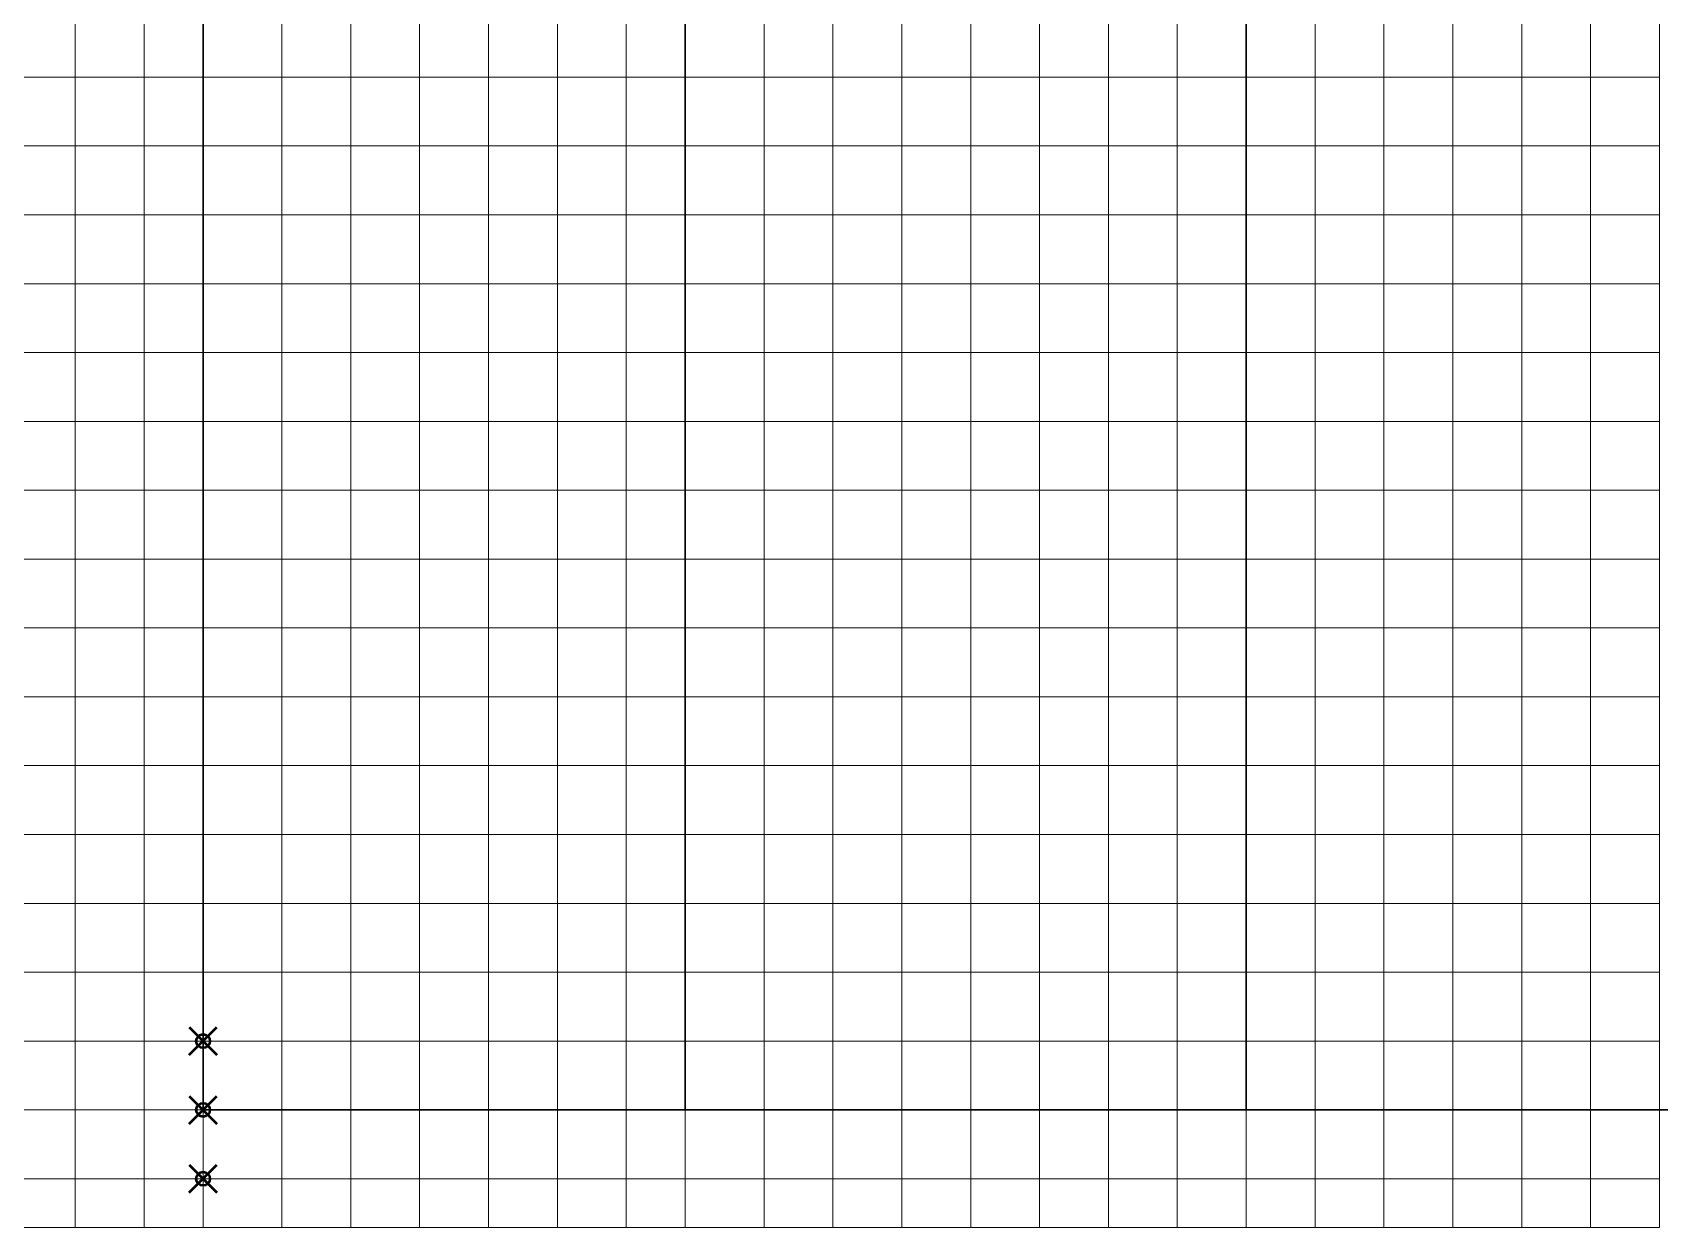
# Model space of a CAD drawing. Header units: inches. Extents: x 7 to 32.3, y 2.3 to 16.7.
# Drawn here: x 13.09 to 19, y 2.32 to 6.66 of the extents above; entities that cross this region are included whole.
import ezdxf

# ---------------------------------------------------------------- set-up
doc = ezdxf.new("R2010")
doc.units = ezdxf.units.IN
doc.header["$MEASUREMENT"] = 0
doc.header["$PDMODE"] = 35
doc.header["$PDSIZE"] = 0.05
for name, color, linetype, lineweight in [('SAP.Columns', 170, 'Continuous', 50), ('SAP.Deck', 41, 'Continuous', 15), ('SAP.Slab 30cm', 11, 'Continuous', 15), ('SAP.Steel BeaM', 130, 'Continuous', 30)]:
    doc.layers.add(name, color=color, linetype=linetype, lineweight=lineweight)

msp = doc.modelspace()

# ---------------------------------------------------------------- linework, layer by layer
at = {"layer": 'SAP.Columns'}
for p in [(13.7139, 3), (13.7139, 2.75), (13.7139, 2.5)]:
    msp.add_point(p, dxfattribs=at)
at = {"layer": 'SAP.Deck'}
for points in [[(13.7139, 6.5), (14, 6.5), (14, 6.75), (13.7139, 6.75)], [(14, 6.5), (14.25, 6.5), (14.25, 6.75), (14, 6.75)], [(14.25, 6.5), (14.5, 6.5), (14.5, 6.75), (14.25, 6.75)], [(14.5, 6.5), (14.75, 6.5), (14.75, 6.75), (14.5, 6.75)], [(14.75, 6.5), (15, 6.5), (15, 6.75), (14.75, 6.75)], [(15, 6.5), (15.25, 6.5), (15.25, 6.75), (15, 6.75)], [(15.25, 6.5), (15.4639, 6.5), (15.4639, 6.75), (15.25, 6.75)], [(15.4639, 6.5), (15.75, 6.5), (15.75, 6.75), (15.4639, 6.75)], [(15.75, 6.5), (16, 6.5), (16, 6.75), (15.75, 6.75)], [(16, 6.5), (16.25, 6.5), (16.25, 6.75), (16, 6.75)], [(16.25, 6.5), (16.5, 6.5), (16.5, 6.75), (16.25, 6.75)], [(16.5, 6.5), (16.75, 6.5), (16.75, 6.75), (16.5, 6.75)], [(16.75, 6.5), (17, 6.5), (17, 6.75), (16.75, 6.75)], [(17, 6.5), (17.25, 6.5), (17.25, 6.75), (17, 6.75)], [(17.25, 6.5), (17.5, 6.5), (17.5, 6.75), (17.25, 6.75)], [(17.5, 6.5), (17.75, 6.5), (17.75, 6.75), (17.5, 6.75)], [(17.75, 6.5), (18, 6.5), (18, 6.75), (17.75, 6.75)], [(18, 6.5), (18.25, 6.5), (18.25, 6.75), (18, 6.75)], [(18.25, 6.5), (18.5, 6.5), (18.5, 6.75), (18.25, 6.75)], [(18.5, 6.5), (18.75, 6.5), (18.75, 6.75), (18.5, 6.75)], [(18.75, 6.5), (19, 6.5), (19, 6.75), (18.75, 6.75)], [(13.7139, 6.25), (14, 6.25), (14, 6.5), (13.7139, 6.5)], [(14, 6.25), (14.25, 6.25), (14.25, 6.5), (14, 6.5)], [(14.25, 6.25), (14.5, 6.25), (14.5, 6.5), (14.25, 6.5)], [(14.5, 6.25), (14.75, 6.25), (14.75, 6.5), (14.5, 6.5)], [(14.75, 6.25), (15, 6.25), (15, 6.5), (14.75, 6.5)], [(15, 6.25), (15.25, 6.25), (15.25, 6.5), (15, 6.5)], [(15.25, 6.25), (15.4639, 6.25), (15.4639, 6.5), (15.25, 6.5)], [(15.4639, 6.25), (15.75, 6.25), (15.75, 6.5), (15.4639, 6.5)], [(15.75, 6.25), (16, 6.25), (16, 6.5), (15.75, 6.5)], [(16, 6.25), (16.25, 6.25), (16.25, 6.5), (16, 6.5)], [(16.25, 6.25), (16.5, 6.25), (16.5, 6.5), (16.25, 6.5)], [(16.5, 6.25), (16.75, 6.25), (16.75, 6.5), (16.5, 6.5)], [(16.75, 6.25), (17, 6.25), (17, 6.5), (16.75, 6.5)], [(17, 6.25), (17.25, 6.25), (17.25, 6.5), (17, 6.5)], [(17.25, 6.25), (17.5, 6.25), (17.5, 6.5), (17.25, 6.5)], [(17.5, 6.25), (17.75, 6.25), (17.75, 6.5), (17.5, 6.5)], [(17.75, 6.25), (18, 6.25), (18, 6.5), (17.75, 6.5)], [(18, 6.25), (18.25, 6.25), (18.25, 6.5), (18, 6.5)], [(18.25, 6.25), (18.5, 6.25), (18.5, 6.5), (18.25, 6.5)], [(18.5, 6.25), (18.75, 6.25), (18.75, 6.5), (18.5, 6.5)], [(18.75, 6.25), (19, 6.25), (19, 6.5), (18.75, 6.5)], [(13.7139, 6), (14, 6), (14, 6.25), (13.7139, 6.25)], [(14, 6), (14.25, 6), (14.25, 6.25), (14, 6.25)], [(14.25, 6), (14.5, 6), (14.5, 6.25), (14.25, 6.25)], [(14.5, 6), (14.75, 6), (14.75, 6.25), (14.5, 6.25)], [(14.75, 6), (15, 6), (15, 6.25), (14.75, 6.25)], [(15, 6), (15.25, 6), (15.25, 6.25), (15, 6.25)], [(15.25, 6), (15.4639, 6), (15.4639, 6.25), (15.25, 6.25)], [(15.4639, 6), (15.75, 6), (15.75, 6.25), (15.4639, 6.25)], [(15.75, 6), (16, 6), (16, 6.25), (15.75, 6.25)], [(16, 6), (16.25, 6), (16.25, 6.25), (16, 6.25)], [(16.25, 6), (16.5, 6), (16.5, 6.25), (16.25, 6.25)], [(16.5, 6), (16.75, 6), (16.75, 6.25), (16.5, 6.25)], [(16.75, 6), (17, 6), (17, 6.25), (16.75, 6.25)], [(17, 6), (17.25, 6), (17.25, 6.25), (17, 6.25)], [(17.25, 6), (17.5, 6), (17.5, 6.25), (17.25, 6.25)], [(17.5, 6), (17.75, 6), (17.75, 6.25), (17.5, 6.25)], [(17.75, 6), (18, 6), (18, 6.25), (17.75, 6.25)], [(18, 6), (18.25, 6), (18.25, 6.25), (18, 6.25)], [(18.25, 6), (18.5, 6), (18.5, 6.25), (18.25, 6.25)], [(18.5, 6), (18.75, 6), (18.75, 6.25), (18.5, 6.25)], [(18.75, 6), (19, 6), (19, 6.25), (18.75, 6.25)], [(13.7139, 5.75), (14, 5.75), (14, 6), (13.7139, 6)], [(14, 5.75), (14.25, 5.75), (14.25, 6), (14, 6)], [(14.25, 5.75), (14.5, 5.75), (14.5, 6), (14.25, 6)], [(14.5, 5.75), (14.75, 5.75), (14.75, 6), (14.5, 6)], [(14.75, 5.75), (15, 5.75), (15, 6), (14.75, 6)], [(15, 5.75), (15.25, 5.75), (15.25, 6), (15, 6)], [(15.25, 5.75), (15.4639, 5.75), (15.4639, 6), (15.25, 6)], [(15.4639, 5.75), (15.75, 5.75), (15.75, 6), (15.4639, 6)], [(15.75, 5.75), (16, 5.75), (16, 6), (15.75, 6)], [(16, 5.75), (16.25, 5.75), (16.25, 6), (16, 6)], [(16.25, 5.75), (16.5, 5.75), (16.5, 6), (16.25, 6)], [(16.5, 5.75), (16.75, 5.75), (16.75, 6), (16.5, 6)], [(16.75, 5.75), (17, 5.75), (17, 6), (16.75, 6)], [(17, 5.75), (17.25, 5.75), (17.25, 6), (17, 6)], [(17.25, 5.75), (17.5, 5.75), (17.5, 6), (17.25, 6)], [(17.5, 5.75), (17.75, 5.75), (17.75, 6), (17.5, 6)], [(17.75, 5.75), (18, 5.75), (18, 6), (17.75, 6)], [(18, 5.75), (18.25, 5.75), (18.25, 6), (18, 6)], [(18.25, 5.75), (18.5, 5.75), (18.5, 6), (18.25, 6)], [(18.5, 5.75), (18.75, 5.75), (18.75, 6), (18.5, 6)], [(18.75, 5.75), (19, 5.75), (19, 6), (18.75, 6)], [(13.7139, 5.5), (14, 5.5), (14, 5.75), (13.7139, 5.75)], [(14, 5.5), (14.25, 5.5), (14.25, 5.75), (14, 5.75)], [(14.25, 5.5), (14.5, 5.5), (14.5, 5.75), (14.25, 5.75)], [(14.5, 5.5), (14.75, 5.5), (14.75, 5.75), (14.5, 5.75)], [(14.75, 5.5), (15, 5.5), (15, 5.75), (14.75, 5.75)], [(15, 5.5), (15.25, 5.5), (15.25, 5.75), (15, 5.75)], [(15.25, 5.5), (15.4639, 5.5), (15.4639, 5.75), (15.25, 5.75)], [(15.4639, 5.5), (15.75, 5.5), (15.75, 5.75), (15.4639, 5.75)], [(15.75, 5.5), (16, 5.5), (16, 5.75), (15.75, 5.75)], [(16, 5.5), (16.25, 5.5), (16.25, 5.75), (16, 5.75)], [(16.25, 5.5), (16.5, 5.5), (16.5, 5.75), (16.25, 5.75)], [(16.5, 5.5), (16.75, 5.5), (16.75, 5.75), (16.5, 5.75)], [(16.75, 5.5), (17, 5.5), (17, 5.75), (16.75, 5.75)], [(17, 5.5), (17.25, 5.5), (17.25, 5.75), (17, 5.75)], [(17.25, 5.5), (17.5, 5.5), (17.5, 5.75), (17.25, 5.75)], [(17.5, 5.5), (17.75, 5.5), (17.75, 5.75), (17.5, 5.75)], [(17.75, 5.5), (18, 5.5), (18, 5.75), (17.75, 5.75)], [(18, 5.5), (18.25, 5.5), (18.25, 5.75), (18, 5.75)], [(18.25, 5.5), (18.5, 5.5), (18.5, 5.75), (18.25, 5.75)], [(18.5, 5.5), (18.75, 5.5), (18.75, 5.75), (18.5, 5.75)], [(18.75, 5.5), (19, 5.5), (19, 5.75), (18.75, 5.75)], [(13.7139, 5.25), (14, 5.25), (14, 5.5), (13.7139, 5.5)], [(14, 5.25), (14.25, 5.25), (14.25, 5.5), (14, 5.5)], [(14.25, 5.25), (14.5, 5.25), (14.5, 5.5), (14.25, 5.5)], [(14.5, 5.25), (14.75, 5.25), (14.75, 5.5), (14.5, 5.5)], [(14.75, 5.25), (15, 5.25), (15, 5.5), (14.75, 5.5)], [(15, 5.25), (15.25, 5.25), (15.25, 5.5), (15, 5.5)], [(15.25, 5.25), (15.4639, 5.25), (15.4639, 5.5), (15.25, 5.5)], [(15.4639, 5.25), (15.75, 5.25), (15.75, 5.5), (15.4639, 5.5)], [(15.75, 5.25), (16, 5.25), (16, 5.5), (15.75, 5.5)], [(16, 5.25), (16.25, 5.25), (16.25, 5.5), (16, 5.5)], [(16.25, 5.25), (16.5, 5.25), (16.5, 5.5), (16.25, 5.5)], [(16.5, 5.25), (16.75, 5.25), (16.75, 5.5), (16.5, 5.5)], [(16.75, 5.25), (17, 5.25), (17, 5.5), (16.75, 5.5)], [(17, 5.25), (17.25, 5.25), (17.25, 5.5), (17, 5.5)], [(17.25, 5.25), (17.5, 5.25), (17.5, 5.5), (17.25, 5.5)], [(17.5, 5.25), (17.75, 5.25), (17.75, 5.5), (17.5, 5.5)], [(17.75, 5.25), (18, 5.25), (18, 5.5), (17.75, 5.5)], [(18, 5.25), (18.25, 5.25), (18.25, 5.5), (18, 5.5)], [(18.25, 5.25), (18.5, 5.25), (18.5, 5.5), (18.25, 5.5)], [(18.5, 5.25), (18.75, 5.25), (18.75, 5.5), (18.5, 5.5)], [(18.75, 5.25), (19, 5.25), (19, 5.5), (18.75, 5.5)], [(13.7139, 5), (14, 5), (14, 5.25), (13.7139, 5.25)], [(14, 5), (14.25, 5), (14.25, 5.25), (14, 5.25)], [(14.25, 5), (14.5, 5), (14.5, 5.25), (14.25, 5.25)], [(14.5, 5), (14.75, 5), (14.75, 5.25), (14.5, 5.25)], [(14.75, 5), (15, 5), (15, 5.25), (14.75, 5.25)], [(15, 5), (15.25, 5), (15.25, 5.25), (15, 5.25)], [(15.25, 5), (15.4639, 5), (15.4639, 5.25), (15.25, 5.25)], [(15.4639, 5), (15.75, 5), (15.75, 5.25), (15.4639, 5.25)], [(15.75, 5), (16, 5), (16, 5.25), (15.75, 5.25)], [(16, 5), (16.25, 5), (16.25, 5.25), (16, 5.25)], [(16.25, 5), (16.5, 5), (16.5, 5.25), (16.25, 5.25)], [(16.5, 5), (16.75, 5), (16.75, 5.25), (16.5, 5.25)], [(16.75, 5), (17, 5), (17, 5.25), (16.75, 5.25)], [(17, 5), (17.25, 5), (17.25, 5.25), (17, 5.25)], [(17.25, 5), (17.5, 5), (17.5, 5.25), (17.25, 5.25)], [(17.5, 5), (17.75, 5), (17.75, 5.25), (17.5, 5.25)], [(17.75, 5), (18, 5), (18, 5.25), (17.75, 5.25)], [(18, 5), (18.25, 5), (18.25, 5.25), (18, 5.25)], [(18.25, 5), (18.5, 5), (18.5, 5.25), (18.25, 5.25)], [(18.5, 5), (18.75, 5), (18.75, 5.25), (18.5, 5.25)], [(18.75, 5), (19, 5), (19, 5.25), (18.75, 5.25)], [(13.7139, 4.75), (14, 4.75), (14, 5), (13.7139, 5)], [(14, 4.75), (14.25, 4.75), (14.25, 5), (14, 5)], [(14.25, 4.75), (14.5, 4.75), (14.5, 5), (14.25, 5)], [(14.5, 4.75), (14.75, 4.75), (14.75, 5), (14.5, 5)], [(14.75, 4.75), (15, 4.75), (15, 5), (14.75, 5)], [(15, 4.75), (15.25, 4.75), (15.25, 5), (15, 5)], [(15.25, 4.75), (15.4639, 4.75), (15.4639, 5), (15.25, 5)], [(15.4639, 4.75), (15.75, 4.75), (15.75, 5), (15.4639, 5)], [(15.75, 4.75), (16, 4.75), (16, 5), (15.75, 5)], [(16, 4.75), (16.25, 4.75), (16.25, 5), (16, 5)], [(16.25, 4.75), (16.5, 4.75), (16.5, 5), (16.25, 5)], [(16.5, 4.75), (16.75, 4.75), (16.75, 5), (16.5, 5)], [(16.75, 4.75), (17, 4.75), (17, 5), (16.75, 5)], [(17, 4.75), (17.25, 4.75), (17.25, 5), (17, 5)], [(17.25, 4.75), (17.5, 4.75), (17.5, 5), (17.25, 5)], [(17.5, 4.75), (17.75, 4.75), (17.75, 5), (17.5, 5)], [(17.75, 4.75), (18, 4.75), (18, 5), (17.75, 5)], [(18, 4.75), (18.25, 4.75), (18.25, 5), (18, 5)], [(18.25, 4.75), (18.5, 4.75), (18.5, 5), (18.25, 5)], [(18.5, 4.75), (18.75, 4.75), (18.75, 5), (18.5, 5)], [(18.75, 4.75), (19, 4.75), (19, 5), (18.75, 5)], [(13.7139, 4.5), (14, 4.5), (14, 4.75), (13.7139, 4.75)], [(14, 4.5), (14.25, 4.5), (14.25, 4.75), (14, 4.75)], [(14.25, 4.5), (14.5, 4.5), (14.5, 4.75), (14.25, 4.75)], [(14.5, 4.5), (14.75, 4.5), (14.75, 4.75), (14.5, 4.75)], [(14.75, 4.5), (15, 4.5), (15, 4.75), (14.75, 4.75)], [(15, 4.5), (15.25, 4.5), (15.25, 4.75), (15, 4.75)], [(15.25, 4.5), (15.4639, 4.5), (15.4639, 4.75), (15.25, 4.75)], [(15.4639, 4.5), (15.75, 4.5), (15.75, 4.75), (15.4639, 4.75)], [(15.75, 4.5), (16, 4.5), (16, 4.75), (15.75, 4.75)], [(16, 4.5), (16.25, 4.5), (16.25, 4.75), (16, 4.75)], [(16.25, 4.5), (16.5, 4.5), (16.5, 4.75), (16.25, 4.75)], [(16.5, 4.5), (16.75, 4.5), (16.75, 4.75), (16.5, 4.75)], [(16.75, 4.5), (17, 4.5), (17, 4.75), (16.75, 4.75)], [(17, 4.5), (17.25, 4.5), (17.25, 4.75), (17, 4.75)], [(17.25, 4.5), (17.5, 4.5), (17.5, 4.75), (17.25, 4.75)], [(17.5, 4.5), (17.75, 4.5), (17.75, 4.75), (17.5, 4.75)], [(17.75, 4.5), (18, 4.5), (18, 4.75), (17.75, 4.75)], [(18, 4.5), (18.25, 4.5), (18.25, 4.75), (18, 4.75)], [(18.25, 4.5), (18.5, 4.5), (18.5, 4.75), (18.25, 4.75)], [(18.5, 4.5), (18.75, 4.5), (18.75, 4.75), (18.5, 4.75)], [(18.75, 4.5), (19, 4.5), (19, 4.75), (18.75, 4.75)], [(13.7139, 4.25), (14, 4.25), (14, 4.5), (13.7139, 4.5)], [(14, 4.25), (14.25, 4.25), (14.25, 4.5), (14, 4.5)], [(14.25, 4.25), (14.5, 4.25), (14.5, 4.5), (14.25, 4.5)], [(14.5, 4.25), (14.75, 4.25), (14.75, 4.5), (14.5, 4.5)], [(14.75, 4.25), (15, 4.25), (15, 4.5), (14.75, 4.5)], [(15, 4.25), (15.25, 4.25), (15.25, 4.5), (15, 4.5)], [(15.25, 4.25), (15.4639, 4.25), (15.4639, 4.5), (15.25, 4.5)], [(15.4639, 4.25), (15.75, 4.25), (15.75, 4.5), (15.4639, 4.5)], [(15.75, 4.25), (16, 4.25), (16, 4.5), (15.75, 4.5)], [(16, 4.25), (16.25, 4.25), (16.25, 4.5), (16, 4.5)], [(16.25, 4.25), (16.5, 4.25), (16.5, 4.5), (16.25, 4.5)], [(16.5, 4.25), (16.75, 4.25), (16.75, 4.5), (16.5, 4.5)], [(16.75, 4.25), (17, 4.25), (17, 4.5), (16.75, 4.5)], [(17, 4.25), (17.25, 4.25), (17.25, 4.5), (17, 4.5)], [(17.25, 4.25), (17.5, 4.25), (17.5, 4.5), (17.25, 4.5)], [(17.5, 4.25), (17.75, 4.25), (17.75, 4.5), (17.5, 4.5)], [(17.75, 4.25), (18, 4.25), (18, 4.5), (17.75, 4.5)], [(18, 4.25), (18.25, 4.25), (18.25, 4.5), (18, 4.5)], [(18.25, 4.25), (18.5, 4.25), (18.5, 4.5), (18.25, 4.5)], [(18.5, 4.25), (18.75, 4.25), (18.75, 4.5), (18.5, 4.5)], [(18.75, 4.25), (19, 4.25), (19, 4.5), (18.75, 4.5)], [(13.7139, 4), (14, 4), (14, 4.25), (13.7139, 4.25)], [(14, 4), (14.25, 4), (14.25, 4.25), (14, 4.25)], [(14.25, 4), (14.5, 4), (14.5, 4.25), (14.25, 4.25)], [(14.5, 4), (14.75, 4), (14.75, 4.25), (14.5, 4.25)], [(14.75, 4), (15, 4), (15, 4.25), (14.75, 4.25)], [(15, 4), (15.25, 4), (15.25, 4.25), (15, 4.25)], [(15.25, 4), (15.4639, 4), (15.4639, 4.25), (15.25, 4.25)], [(15.4639, 4), (15.75, 4), (15.75, 4.25), (15.4639, 4.25)], [(15.75, 4), (16, 4), (16, 4.25), (15.75, 4.25)], [(16, 4), (16.25, 4), (16.25, 4.25), (16, 4.25)], [(16.25, 4), (16.5, 4), (16.5, 4.25), (16.25, 4.25)], [(16.5, 4), (16.75, 4), (16.75, 4.25), (16.5, 4.25)], [(16.75, 4), (17, 4), (17, 4.25), (16.75, 4.25)], [(17, 4), (17.25, 4), (17.25, 4.25), (17, 4.25)], [(17.25, 4), (17.5, 4), (17.5, 4.25), (17.25, 4.25)], [(17.5, 4), (17.75, 4), (17.75, 4.25), (17.5, 4.25)], [(17.75, 4), (18, 4), (18, 4.25), (17.75, 4.25)], [(18, 4), (18.25, 4), (18.25, 4.25), (18, 4.25)], [(18.25, 4), (18.5, 4), (18.5, 4.25), (18.25, 4.25)], [(18.5, 4), (18.75, 4), (18.75, 4.25), (18.5, 4.25)], [(18.75, 4), (19, 4), (19, 4.25), (18.75, 4.25)], [(13.7139, 3.75), (14, 3.75), (14, 4), (13.7139, 4)], [(14, 3.75), (14.25, 3.75), (14.25, 4), (14, 4)], [(14.25, 3.75), (14.5, 3.75), (14.5, 4), (14.25, 4)], [(14.5, 3.75), (14.75, 3.75), (14.75, 4), (14.5, 4)], [(14.75, 3.75), (15, 3.75), (15, 4), (14.75, 4)], [(15, 3.75), (15.25, 3.75), (15.25, 4), (15, 4)], [(15.25, 3.75), (15.4639, 3.75), (15.4639, 4), (15.25, 4)], [(15.4639, 3.75), (15.75, 3.75), (15.75, 4), (15.4639, 4)], [(15.75, 3.75), (16, 3.75), (16, 4), (15.75, 4)], [(16, 3.75), (16.25, 3.75), (16.25, 4), (16, 4)], [(16.25, 3.75), (16.5, 3.75), (16.5, 4), (16.25, 4)], [(16.5, 3.75), (16.75, 3.75), (16.75, 4), (16.5, 4)], [(16.75, 3.75), (17, 3.75), (17, 4), (16.75, 4)], [(17, 3.75), (17.25, 3.75), (17.25, 4), (17, 4)], [(17.25, 3.75), (17.5, 3.75), (17.5, 4), (17.25, 4)], [(17.5, 3.75), (17.75, 3.75), (17.75, 4), (17.5, 4)], [(17.75, 3.75), (18, 3.75), (18, 4), (17.75, 4)], [(18, 3.75), (18.25, 3.75), (18.25, 4), (18, 4)], [(18.25, 3.75), (18.5, 3.75), (18.5, 4), (18.25, 4)], [(18.5, 3.75), (18.75, 3.75), (18.75, 4), (18.5, 4)], [(18.75, 3.75), (19, 3.75), (19, 4), (18.75, 4)], [(13.7139, 3.5), (14, 3.5), (14, 3.75), (13.7139, 3.75)], [(14, 3.5), (14.25, 3.5), (14.25, 3.75), (14, 3.75)], [(14.25, 3.5), (14.5, 3.5), (14.5, 3.75), (14.25, 3.75)], [(14.5, 3.5), (14.75, 3.5), (14.75, 3.75), (14.5, 3.75)], [(14.75, 3.5), (15, 3.5), (15, 3.75), (14.75, 3.75)], [(15, 3.5), (15.25, 3.5), (15.25, 3.75), (15, 3.75)], [(15.25, 3.5), (15.4639, 3.5), (15.4639, 3.75), (15.25, 3.75)], [(15.4639, 3.5), (15.75, 3.5), (15.75, 3.75), (15.4639, 3.75)], [(15.75, 3.5), (16, 3.5), (16, 3.75), (15.75, 3.75)], [(16, 3.5), (16.25, 3.5), (16.25, 3.75), (16, 3.75)], [(16.25, 3.5), (16.5, 3.5), (16.5, 3.75), (16.25, 3.75)], [(16.5, 3.5), (16.75, 3.5), (16.75, 3.75), (16.5, 3.75)], [(16.75, 3.5), (17, 3.5), (17, 3.75), (16.75, 3.75)], [(17, 3.5), (17.25, 3.5), (17.25, 3.75), (17, 3.75)], [(17.25, 3.5), (17.5, 3.5), (17.5, 3.75), (17.25, 3.75)], [(17.5, 3.5), (17.75, 3.5), (17.75, 3.75), (17.5, 3.75)], [(17.75, 3.5), (18, 3.5), (18, 3.75), (17.75, 3.75)], [(18, 3.5), (18.25, 3.5), (18.25, 3.75), (18, 3.75)], [(18.25, 3.5), (18.5, 3.5), (18.5, 3.75), (18.25, 3.75)], [(18.5, 3.5), (18.75, 3.5), (18.75, 3.75), (18.5, 3.75)], [(18.75, 3.5), (19, 3.5), (19, 3.75), (18.75, 3.75)], [(13.7139, 3.25), (14, 3.25), (14, 3.5), (13.7139, 3.5)], [(14, 3.25), (14.25, 3.25), (14.25, 3.5), (14, 3.5)], [(14.25, 3.25), (14.5, 3.25), (14.5, 3.5), (14.25, 3.5)], [(14.5, 3.25), (14.75, 3.25), (14.75, 3.5), (14.5, 3.5)], [(14.75, 3.25), (15, 3.25), (15, 3.5), (14.75, 3.5)], [(15, 3.25), (15.25, 3.25), (15.25, 3.5), (15, 3.5)], [(15.25, 3.25), (15.4639, 3.25), (15.4639, 3.5), (15.25, 3.5)], [(15.4639, 3.25), (15.75, 3.25), (15.75, 3.5), (15.4639, 3.5)], [(15.75, 3.25), (16, 3.25), (16, 3.5), (15.75, 3.5)], [(16, 3.25), (16.25, 3.25), (16.25, 3.5), (16, 3.5)], [(16.25, 3.25), (16.5, 3.25), (16.5, 3.5), (16.25, 3.5)], [(16.5, 3.25), (16.75, 3.25), (16.75, 3.5), (16.5, 3.5)], [(16.75, 3.25), (17, 3.25), (17, 3.5), (16.75, 3.5)], [(17, 3.25), (17.25, 3.25), (17.25, 3.5), (17, 3.5)], [(17.25, 3.25), (17.5, 3.25), (17.5, 3.5), (17.25, 3.5)], [(17.5, 3.25), (17.75, 3.25), (17.75, 3.5), (17.5, 3.5)], [(17.75, 3.25), (18, 3.25), (18, 3.5), (17.75, 3.5)], [(18, 3.25), (18.25, 3.25), (18.25, 3.5), (18, 3.5)], [(18.25, 3.25), (18.5, 3.25), (18.5, 3.5), (18.25, 3.5)], [(18.5, 3.25), (18.75, 3.25), (18.75, 3.5), (18.5, 3.5)], [(18.75, 3.25), (19, 3.25), (19, 3.5), (18.75, 3.5)], [(13.7139, 3), (14, 3), (14, 3.25), (13.7139, 3.25)], [(14, 3), (14.25, 3), (14.25, 3.25), (14, 3.25)], [(14.25, 3), (14.5, 3), (14.5, 3.25), (14.25, 3.25)], [(14.5, 3), (14.75, 3), (14.75, 3.25), (14.5, 3.25)], [(14.75, 3), (15, 3), (15, 3.25), (14.75, 3.25)], [(15, 3), (15.25, 3), (15.25, 3.25), (15, 3.25)], [(15.25, 3), (15.4639, 3), (15.4639, 3.25), (15.25, 3.25)], [(15.4639, 3), (15.75, 3), (15.75, 3.25), (15.4639, 3.25)], [(15.75, 3), (16, 3), (16, 3.25), (15.75, 3.25)], [(16, 3), (16.25, 3), (16.25, 3.25), (16, 3.25)], [(16.25, 3), (16.5, 3), (16.5, 3.25), (16.25, 3.25)], [(16.5, 3), (16.75, 3), (16.75, 3.25), (16.5, 3.25)], [(16.75, 3), (17, 3), (17, 3.25), (16.75, 3.25)], [(17, 3), (17.25, 3), (17.25, 3.25), (17, 3.25)], [(17.25, 3), (17.5, 3), (17.5, 3.25), (17.25, 3.25)], [(17.5, 3), (17.75, 3), (17.75, 3.25), (17.5, 3.25)], [(17.75, 3), (18, 3), (18, 3.25), (17.75, 3.25)], [(18, 3), (18.25, 3), (18.25, 3.25), (18, 3.25)], [(18.25, 3), (18.5, 3), (18.5, 3.25), (18.25, 3.25)], [(18.5, 3), (18.75, 3), (18.75, 3.25), (18.5, 3.25)], [(18.75, 3), (19, 3), (19, 3.25), (18.75, 3.25)], [(13.7139, 2.75), (14, 2.75), (14, 3), (13.7139, 3)], [(14, 2.75), (14.25, 2.75), (14.25, 3), (14, 3)], [(14.25, 2.75), (14.5, 2.75), (14.5, 3), (14.25, 3)], [(14.5, 2.75), (14.75, 2.75), (14.75, 3), (14.5, 3)], [(14.75, 2.75), (15, 2.75), (15, 3), (14.75, 3)], [(15, 2.75), (15.25, 2.75), (15.25, 3), (15, 3)], [(15.25, 2.75), (15.4639, 2.75), (15.4639, 3), (15.25, 3)], [(15.4639, 2.75), (15.75, 2.75), (15.75, 3), (15.4639, 3)], [(15.75, 2.75), (16, 2.75), (16, 3), (15.75, 3)], [(16, 2.75), (16.25, 2.75), (16.25, 3), (16, 3)], [(16.25, 2.75), (16.5, 2.75), (16.5, 3), (16.25, 3)], [(16.5, 2.75), (16.75, 2.75), (16.75, 3), (16.5, 3)], [(16.75, 2.75), (17, 2.75), (17, 3), (16.75, 3)], [(17, 2.75), (17.25, 2.75), (17.25, 3), (17, 3)], [(17.25, 2.75), (17.5, 2.75), (17.5, 3), (17.25, 3)], [(17.5, 2.75), (17.75, 2.75), (17.75, 3), (17.5, 3)], [(17.75, 2.75), (18, 2.75), (18, 3), (17.75, 3)], [(18, 2.75), (18.25, 2.75), (18.25, 3), (18, 3)], [(18.25, 2.75), (18.5, 2.75), (18.5, 3), (18.25, 3)], [(18.5, 2.75), (18.75, 2.75), (18.75, 3), (18.5, 3)], [(18.75, 2.75), (19, 2.75), (19, 3), (18.75, 3)]]:
    msp.add_3dface(points, dxfattribs=at)
at = {"layer": 'SAP.Slab 30cm'}
for points in [[(13, 6.5), (13.25, 6.5), (13.25, 6.75), (13, 6.75)], [(13.25, 6.5), (13.5, 6.5), (13.5, 6.75), (13.25, 6.75)], [(13.5, 6.5), (13.7139, 6.5), (13.7139, 6.75), (13.5, 6.75)], [(13, 6.25), (13.25, 6.25), (13.25, 6.5), (13, 6.5)], [(13.25, 6.25), (13.5, 6.25), (13.5, 6.5), (13.25, 6.5)], [(13.5, 6.25), (13.7139, 6.25), (13.7139, 6.5), (13.5, 6.5)], [(13, 6), (13.25, 6), (13.25, 6.25), (13, 6.25)], [(13.25, 6), (13.5, 6), (13.5, 6.25), (13.25, 6.25)], [(13.5, 6), (13.7139, 6), (13.7139, 6.25), (13.5, 6.25)], [(13, 5.75), (13.25, 5.75), (13.25, 6), (13, 6)], [(13.25, 5.75), (13.5, 5.75), (13.5, 6), (13.25, 6)], [(13.5, 5.75), (13.7139, 5.75), (13.7139, 6), (13.5, 6)], [(13, 5.5), (13.25, 5.5), (13.25, 5.75), (13, 5.75)], [(13.25, 5.5), (13.5, 5.5), (13.5, 5.75), (13.25, 5.75)], [(13.5, 5.5), (13.7139, 5.5), (13.7139, 5.75), (13.5, 5.75)], [(13, 5.25), (13.25, 5.25), (13.25, 5.5), (13, 5.5)], [(13.25, 5.25), (13.5, 5.25), (13.5, 5.5), (13.25, 5.5)], [(13.5, 5.25), (13.7139, 5.25), (13.7139, 5.5), (13.5, 5.5)], [(13, 5), (13.25, 5), (13.25, 5.25), (13, 5.25)], [(13.25, 5), (13.5, 5), (13.5, 5.25), (13.25, 5.25)], [(13.5, 5), (13.7139, 5), (13.7139, 5.25), (13.5, 5.25)], [(13, 4.75), (13.25, 4.75), (13.25, 5), (13, 5)], [(13.25, 4.75), (13.5, 4.75), (13.5, 5), (13.25, 5)], [(13.5, 4.75), (13.7139, 4.75), (13.7139, 5), (13.5, 5)], [(13, 4.5), (13.25, 4.5), (13.25, 4.75), (13, 4.75)], [(13.25, 4.5), (13.5, 4.5), (13.5, 4.75), (13.25, 4.75)], [(13.5, 4.5), (13.7139, 4.5), (13.7139, 4.75), (13.5, 4.75)], [(13, 4.25), (13.25, 4.25), (13.25, 4.5), (13, 4.5)], [(13.25, 4.25), (13.5, 4.25), (13.5, 4.5), (13.25, 4.5)], [(13.5, 4.25), (13.7139, 4.25), (13.7139, 4.5), (13.5, 4.5)], [(13, 4), (13.25, 4), (13.25, 4.25), (13, 4.25)], [(13.25, 4), (13.5, 4), (13.5, 4.25), (13.25, 4.25)], [(13.5, 4), (13.7139, 4), (13.7139, 4.25), (13.5, 4.25)], [(13, 3.75), (13.25, 3.75), (13.25, 4), (13, 4)], [(13.25, 3.75), (13.5, 3.75), (13.5, 4), (13.25, 4)], [(13.5, 3.75), (13.7139, 3.75), (13.7139, 4), (13.5, 4)], [(13, 3.5), (13.25, 3.5), (13.25, 3.75), (13, 3.75)], [(13.25, 3.5), (13.5, 3.5), (13.5, 3.75), (13.25, 3.75)], [(13.5, 3.5), (13.7139, 3.5), (13.7139, 3.75), (13.5, 3.75)], [(13, 3.25), (13.25, 3.25), (13.25, 3.5), (13, 3.5)], [(13.25, 3.25), (13.5, 3.25), (13.5, 3.5), (13.25, 3.5)], [(13.5, 3.25), (13.7139, 3.25), (13.7139, 3.5), (13.5, 3.5)], [(13, 3), (13.25, 3), (13.25, 3.25), (13, 3.25)], [(13.25, 3), (13.5, 3), (13.5, 3.25), (13.25, 3.25)], [(13.5, 3), (13.7139, 3), (13.7139, 3.25), (13.5, 3.25)], [(13, 2.75), (13.25, 2.75), (13.25, 3), (13, 3)], [(13.25, 2.75), (13.5, 2.75), (13.5, 3), (13.25, 3)], [(13.5, 2.75), (13.7139, 2.75), (13.7139, 3), (13.5, 3)], [(13, 2.5), (13.25, 2.5), (13.25, 2.75), (13, 2.75)], [(13.25, 2.5), (13.5, 2.5), (13.5, 2.75), (13.25, 2.75)], [(13.5, 2.5), (13.7139, 2.5), (13.7139, 2.75), (13.5, 2.75)], [(13.7139, 2.5), (14, 2.5), (14, 2.75), (13.7139, 2.75)], [(14, 2.5), (14.25, 2.5), (14.25, 2.75), (14, 2.75)], [(14.25, 2.5), (14.5, 2.5), (14.5, 2.75), (14.25, 2.75)], [(14.5, 2.5), (14.75, 2.5), (14.75, 2.75), (14.5, 2.75)], [(14.75, 2.5), (15, 2.5), (15, 2.75), (14.75, 2.75)], [(15, 2.5), (15.25, 2.5), (15.25, 2.75), (15, 2.75)], [(15.25, 2.5), (15.4639, 2.5), (15.4639, 2.75), (15.25, 2.75)], [(15.4639, 2.5), (15.75, 2.5), (15.75, 2.75), (15.4639, 2.75)], [(15.75, 2.5), (16, 2.5), (16, 2.75), (15.75, 2.75)], [(16, 2.5), (16.25, 2.5), (16.25, 2.75), (16, 2.75)], [(16.25, 2.5), (16.5, 2.5), (16.5, 2.75), (16.25, 2.75)], [(16.5, 2.5), (16.75, 2.5), (16.75, 2.75), (16.5, 2.75)], [(16.75, 2.5), (17, 2.5), (17, 2.75), (16.75, 2.75)], [(17, 2.5), (17.25, 2.5), (17.25, 2.75), (17, 2.75)], [(17.25, 2.5), (17.5, 2.5), (17.5, 2.75), (17.25, 2.75)], [(17.5, 2.5), (17.75, 2.5), (17.75, 2.75), (17.5, 2.75)], [(17.75, 2.5), (18, 2.5), (18, 2.75), (17.75, 2.75)], [(18, 2.5), (18.25, 2.5), (18.25, 2.75), (18, 2.75)], [(18.25, 2.5), (18.5, 2.5), (18.5, 2.75), (18.25, 2.75)], [(18.5, 2.5), (18.75, 2.5), (18.75, 2.75), (18.5, 2.75)], [(18.75, 2.5), (19, 2.5), (19, 2.75), (18.75, 2.75)], [(13, 2.32312), (13.25, 2.32312), (13.25, 2.5), (13, 2.5)], [(13.25, 2.32312), (13.5, 2.32312), (13.5, 2.5), (13.25, 2.5)], [(13.5, 2.32312), (13.7139, 2.32312), (13.7139, 2.5), (13.5, 2.5)], [(13.7139, 2.32312), (14, 2.32312), (14, 2.5), (13.7139, 2.5)], [(14, 2.32312), (14.25, 2.32312), (14.25, 2.5), (14, 2.5)], [(14.25, 2.32312), (14.5, 2.32312), (14.5, 2.5), (14.25, 2.5)], [(14.5, 2.32312), (14.75, 2.32312), (14.75, 2.5), (14.5, 2.5)], [(14.75, 2.32312), (15, 2.32312), (15, 2.5), (14.75, 2.5)], [(15, 2.32312), (15.25, 2.32312), (15.25, 2.5), (15, 2.5)], [(15.25, 2.32312), (15.4639, 2.32312), (15.4639, 2.5), (15.25, 2.5)], [(15.4639, 2.32312), (15.75, 2.32312), (15.75, 2.5), (15.4639, 2.5)], [(15.75, 2.32312), (16, 2.32312), (16, 2.5), (15.75, 2.5)], [(16, 2.32312), (16.25, 2.32312), (16.25, 2.5), (16, 2.5)], [(16.25, 2.32312), (16.5, 2.32312), (16.5, 2.5), (16.25, 2.5)], [(16.5, 2.32312), (16.75, 2.32312), (16.75, 2.5), (16.5, 2.5)], [(16.75, 2.32312), (17, 2.32312), (17, 2.5), (16.75, 2.5)], [(17, 2.32312), (17.25, 2.32312), (17.25, 2.5), (17, 2.5)], [(17.25, 2.32312), (17.5, 2.32312), (17.5, 2.5), (17.25, 2.5)], [(17.5, 2.32312), (17.75, 2.32312), (17.75, 2.5), (17.5, 2.5)], [(17.75, 2.32312), (18, 2.32312), (18, 2.5), (17.75, 2.5)], [(18, 2.32312), (18.25, 2.32312), (18.25, 2.5), (18, 2.5)], [(18.25, 2.32312), (18.5, 2.32312), (18.5, 2.5), (18.25, 2.5)], [(18.5, 2.32312), (18.75, 2.32312), (18.75, 2.5), (18.5, 2.5)], [(18.75, 2.32312), (19, 2.32312), (19, 2.5), (18.75, 2.5)]]:
    msp.add_3dface(points, dxfattribs=at)
at = {"layer": 'SAP.Steel BeaM'}
for p, q in [((13.7139, 2.75), (13.7139, 8.90204)), ((15.4639, 2.75), (15.4639, 8.90204)), ((17.5, 2.75), (17.5, 8.90204)), ((25.2139, 2.75), (13.7139, 2.75))]:
    msp.add_line(p, q, dxfattribs=at)

doc.saveas('drawing.dxf')
